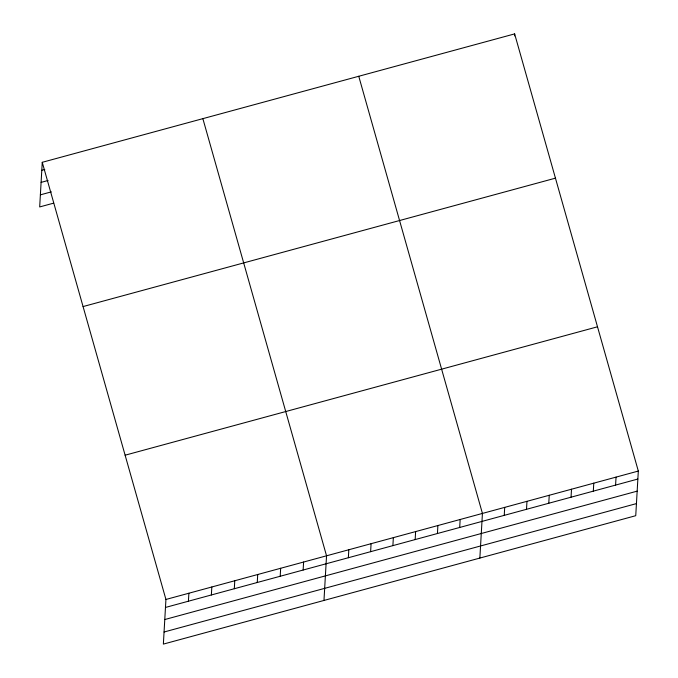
<?xml version="1.0" encoding="UTF-8"?>
<svg xmlns="http://www.w3.org/2000/svg" width="678" height="678" viewBox="0 0 678 678"><rect width="100%" height="100%" fill="white"/><g stroke="black" fill="none" stroke-linecap="round" stroke-linejoin="round"><path stroke-width="1.02" d="M42.256 162.305L165.932 599.462L163.364 644.1L635.744 515.695L638.32 471.057L514.636 33.9L42.256 162.305L39.68 206.943L53.647 203.146M188.416 601.208L188.882 593.225M211.367 594.97L211.824 586.987M234.308 588.741L234.766 580.749M257.25 582.504L257.716 574.512M280.2 576.266L280.658 568.274M303.142 570.029L303.6 562.045M323.974 600.445L326.542 555.807L202.866 118.65M348.356 557.74L348.814 549.748M370.62 551.68L371.086 543.697M392.893 545.629L393.35 537.646M415.165 539.578L415.622 531.594M437.429 533.527L437.895 525.535M459.701 527.467L460.159 519.484M479.855 558.07L482.431 513.432L358.755 76.275M514.526 35.9L514.636 33.9M504.237 515.365L504.703 507.381M526.509 509.314L526.967 501.322M548.782 503.254L549.239 495.271M571.045 497.203L571.512 489.219M593.318 491.152L593.775 483.168M615.59 485.101L616.048 477.109M41.799 170.288L44.79 169.475M41.095 182.382L48.079 180.484M40.375 194.849L51.35 191.866M83.072 306.566L555.452 178.161M125.125 455.201L597.504 326.796M165.932 599.462L638.32 471.057M165.474 607.446L637.854 479.041M164.779 619.539L637.159 491.143M164.059 632.006L636.439 503.601"/></g></svg>
